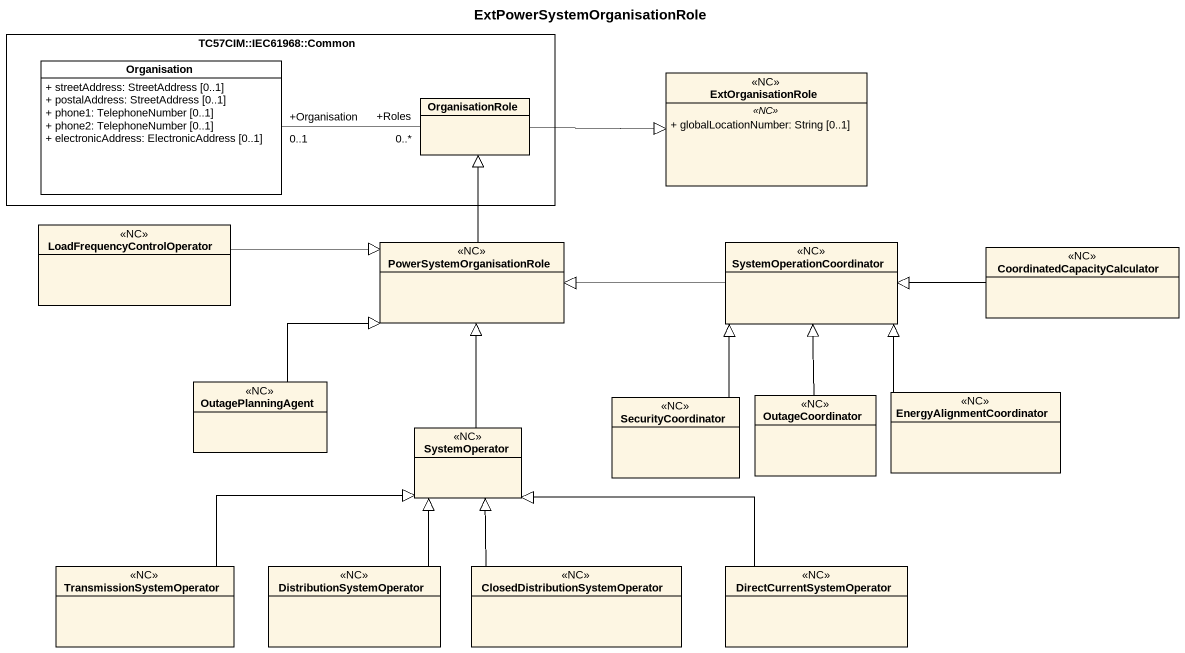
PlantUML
@startuml
title ExtPowerSystemOrganisationRole
hide circle
hide empty members
skinparam classAttributeIconSize 0
rectangle "TC57CIM::IEC61968::Common" as TC57CIM_IEC61968_Common {
  class Organisation #FFFFFF {
    + streetAddress: StreetAddress [0..1]
    + postalAddress: StreetAddress [0..1]
    + phone1: TelephoneNumber [0..1]
    + phone2: TelephoneNumber [0..1]
    + electronicAddress: ElectronicAddress [0..1]
  }
  class OrganisationRole
}
class ExtOrganisationRole <<NC>> {
  .. <<NC>> ..
  + globalLocationNumber: String [0..1]
}
class LoadFrequencyControlOperator <<NC>>
class PowerSystemOrganisationRole <<NC>>
class SystemOperationCoordinator <<NC>>
class "CoordinatedCapacityCalculator" as CoordinatedCapacityCalculato <<NC>>
class OutagePlanningAgent <<NC>>
class SecurityCoordinator <<NC>>
class OutageCoordinator <<NC>>
class EnergyAlignmentCoordinator <<NC>>
class SystemOperator <<NC>>
class TransmissionSystemOperator <<NC>>
class DistributionSystemOperator <<NC>>
class "ClosedDistributionSystemOperator" as ClosedDistributionSystemOper <<NC>>
class DirectCurrentSystemOperator <<NC>>
OrganisationRole "+Roles\n0..*" -left- "+Organisation\n0..1" Organisation
OrganisationRole -right-|> ExtOrganisationRole
LoadFrequencyControlOperator -right-|> PowerSystemOrganisationRole
PowerSystemOrganisationRole -up-|> OrganisationRole
SystemOperationCoordinator -left-|> PowerSystemOrganisationRole
CoordinatedCapacityCalculato -left-|> SystemOperationCoordinator
OutagePlanningAgent -up-|> PowerSystemOrganisationRole
SecurityCoordinator -up-|> SystemOperationCoordinator
OutageCoordinator -up-|> SystemOperationCoordinator
EnergyAlignmentCoordinator -up-|> SystemOperationCoordinator
SystemOperator -up-|> PowerSystemOrganisationRole
TransmissionSystemOperator -right-|> SystemOperator
DistributionSystemOperator -up-|> SystemOperator
ClosedDistributionSystemOper -up-|> SystemOperator
DirectCurrentSystemOperator -left-|> SystemOperator
@enduml
